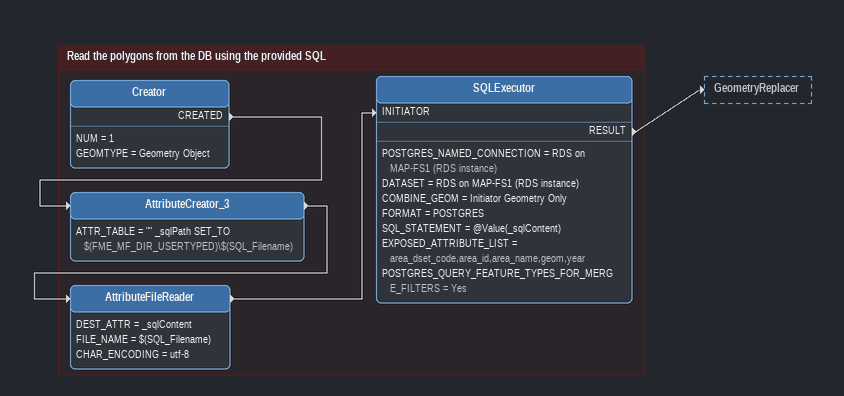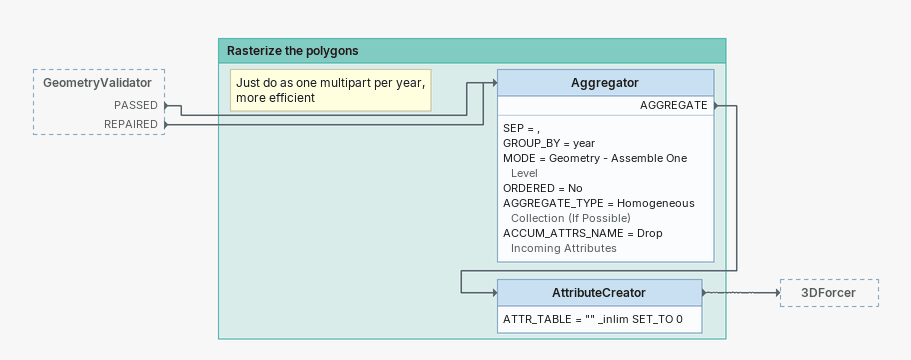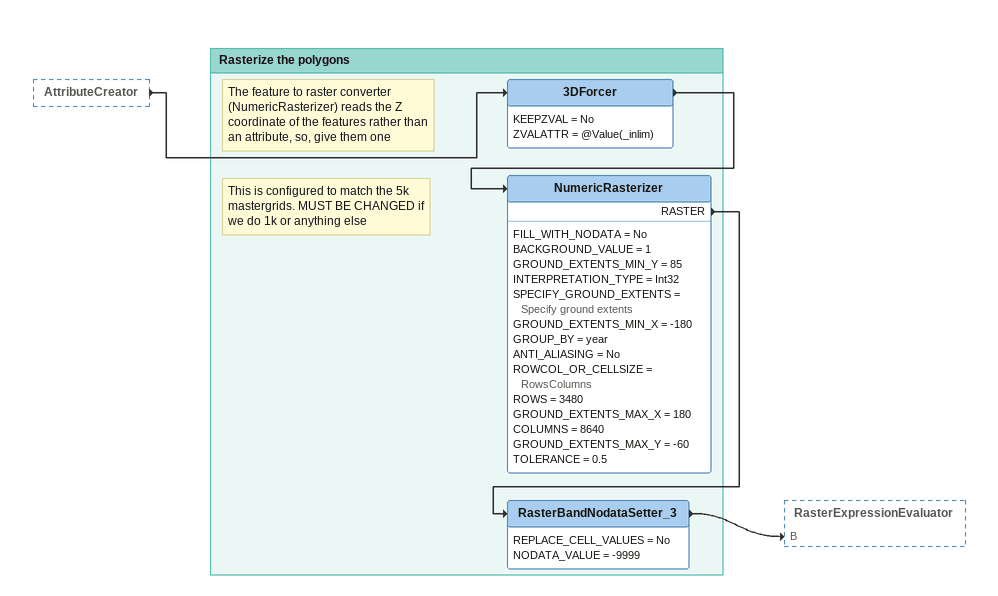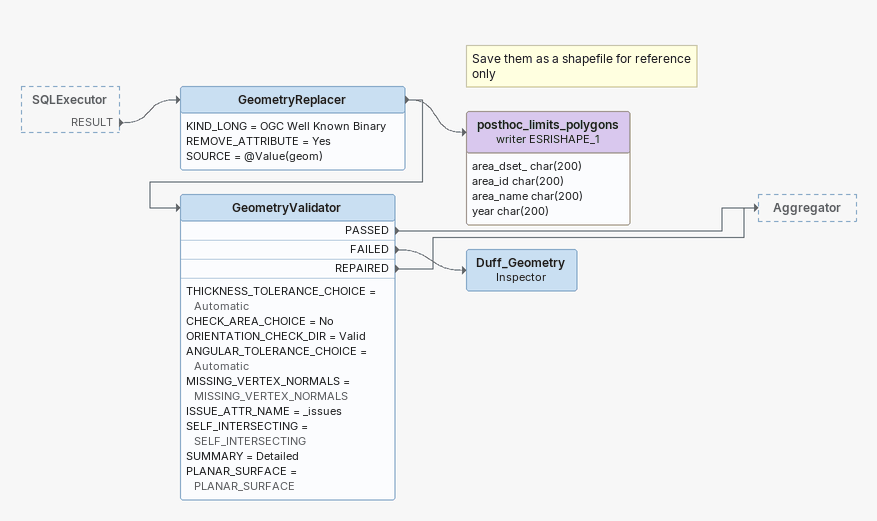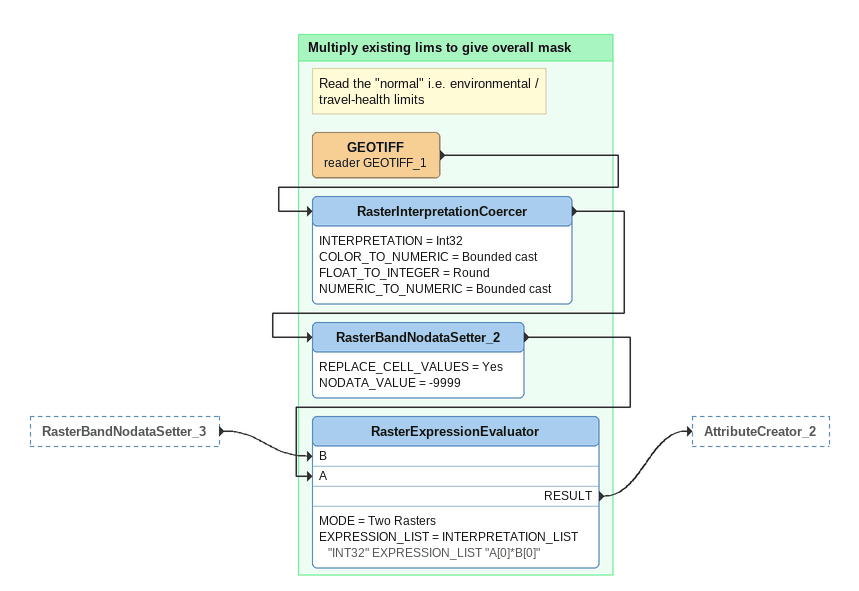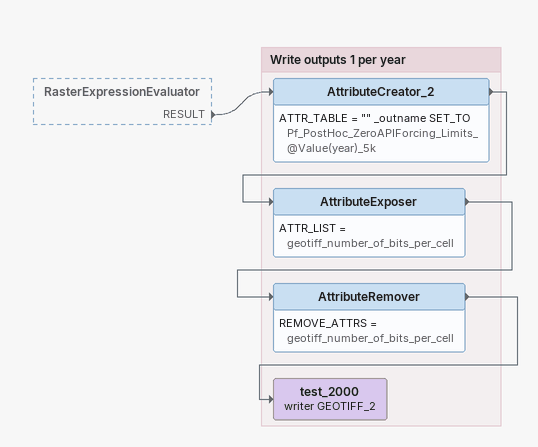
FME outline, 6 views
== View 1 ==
Bookmark: Read the polygons from the DB using the provided SQL
Creator
    NUM = 1
    GEOMTYPE = Geometry Object
    CREATED -> AttributeCreator_3
AttributeCreator_3
    ATTR_TABLE = "" _sqlPath SET_TO $(FME_MF_DIR_USERTYPED)\$(SQL_Filename)
    -> AttributeFileReader
AttributeFileReader
    DEST_ATTR = _sqlContent
    FILE_NAME = $(SQL_Filename)
    CHAR_ENCODING = utf-8
    -> SQLExecutor [INITIATOR]
SQLExecutor
    POSTGRES_NAMED_CONNECTION = RDS on MAP-FS1 (RDS instance)
    DATASET = RDS on MAP-FS1 (RDS instance)
    COMBINE_GEOM = Initiator Geometry Only
    FORMAT = POSTGRES
    SQL_STATEMENT = @Value(_sqlContent)
    EXPOSED_ATTRIBUTE_LIST = area_dset_code,area_id,area_name,geom,year
    POSTGRES_QUERY_FEATURE_TYPES_FOR_MERGE_FILTERS = Yes
    RESULT -> GeometryReplacer

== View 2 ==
GeometryValidator [outside]
    PASSED -> Aggregator
    REPAIRED -> Aggregator

Bookmark: Rasterize the polygons
Note: Just do as one multipart per year, more efficient
Aggregator
    SEP = ,
    GROUP_BY = year
    MODE = Geometry - Assemble One Level
    ORDERED = No
    AGGREGATE_TYPE = Homogeneous Collection (If Possible)
    ACCUM_ATTRS_NAME = Drop Incoming Attributes
    AGGREGATE -> AttributeCreator
AttributeCreator
    ATTR_TABLE = "" _inlim SET_TO 0
    -> 3DForcer

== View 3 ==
AttributeCreator [outside]
    -> 3DForcer

Bookmark: Rasterize the polygons
Note: The feature to raster converter (NumericRasterizer) reads the Z coordinate of the features rather than an attribute, so, give them one
3DForcer
    KEEPZVAL = No
    ZVALATTR = @Value(_inlim)
    -> NumericRasterizer
Note: This is configured to match the 5k mastergrids. MUST BE CHANGED if we do 1k or anything else
NumericRasterizer
    FILL_WITH_NODATA = No
    BACKGROUND_VALUE = 1
    GROUND_EXTENTS_MIN_Y = 85
    INTERPRETATION_TYPE = Int32
    SPECIFY_GROUND_EXTENTS = Specify ground extents
    GROUND_EXTENTS_MIN_X = -180
    GROUP_BY = year
    ANTI_ALIASING = No
    ROWCOL_OR_CELLSIZE = RowsColumns
    ROWS = 3480
    GROUND_EXTENTS_MAX_X = 180
    COLUMNS = 8640
    GROUND_EXTENTS_MAX_Y = -60
    TOLERANCE = 0.5
    RASTER -> RasterBandNodataSetter_3
RasterBandNodataSetter_3
    REPLACE_CELL_VALUES = No
    NODATA_VALUE = -9999
    -> RasterExpressionEvaluator [B]

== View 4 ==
SQLExecutor [outside]
    RESULT -> GeometryReplacer
GeometryReplacer
    KIND_LONG = OGC Well Known Binary
    REMOVE_ATTRIBUTE = Yes
    SOURCE = @Value(geom)
    -> GeometryValidator
    -> posthoc_limits_polygons (writer ESRISHAPE_1)
Note: Save them as a shapefile for reference only
posthoc_limits_polygons (writer ESRISHAPE_1)
    attributes: area_dset_ char(200), area_id char(200), area_name char(200), year char(200)
GeometryValidator
    THICKNESS_TOLERANCE_CHOICE = Automatic
    CHECK_AREA_CHOICE = No
    ORIENTATION_CHECK_DIR = Valid
    ANGULAR_TOLERANCE_CHOICE = Automatic
    MISSING_VERTEX_NORMALS = MISSING_VERTEX_NORMALS
    ISSUE_ATTR_NAME = _issues
    SELF_INTERSECTING = SELF_INTERSECTING
    SUMMARY = Detailed
    PLANAR_SURFACE = PLANAR_SURFACE
    PASSED -> Aggregator
    FAILED -> Duff_Geometry
    REPAIRED -> Aggregator
Duff_Geometry: Inspector

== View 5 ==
RasterBandNodataSetter_3 [outside]
    -> RasterExpressionEvaluator [B]

Bookmark: Multiply existing lims to give overall mask
Note: Read the "normal" i.e. environmental / travel-health limits
GEOTIFF (reader GEOTIFF_1)
    -> RasterInterpretationCoercer
RasterInterpretationCoercer
    INTERPRETATION = Int32
    COLOR_TO_NUMERIC = Bounded cast
    FLOAT_TO_INTEGER = Round
    NUMERIC_TO_NUMERIC = Bounded cast
    -> RasterBandNodataSetter_2
RasterBandNodataSetter_2
    REPLACE_CELL_VALUES = Yes
    NODATA_VALUE = -9999
    -> RasterExpressionEvaluator [A]
RasterExpressionEvaluator
    MODE = Two Rasters
    EXPRESSION_LIST = INTERPRETATION_LIST "INT32" EXPRESSION_LIST "A[0]*B[0]"
    RESULT -> AttributeCreator_2

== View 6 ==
RasterExpressionEvaluator [outside]
    RESULT -> AttributeCreator_2

Bookmark: Write outputs 1 per year
AttributeCreator_2
    ATTR_TABLE = "" _outname SET_TO Pf_PostHoc_ZeroAPIForcing_Limits_@Value(year)_5k
    -> AttributeExposer
AttributeExposer
    ATTR_LIST = geotiff_number_of_bits_per_cell
    -> AttributeRemover
AttributeRemover
    REMOVE_ATTRS = geotiff_number_of_bits_per_cell
    -> test_2000 (writer GEOTIFF_2)
test_2000 (writer GEOTIFF_2)
